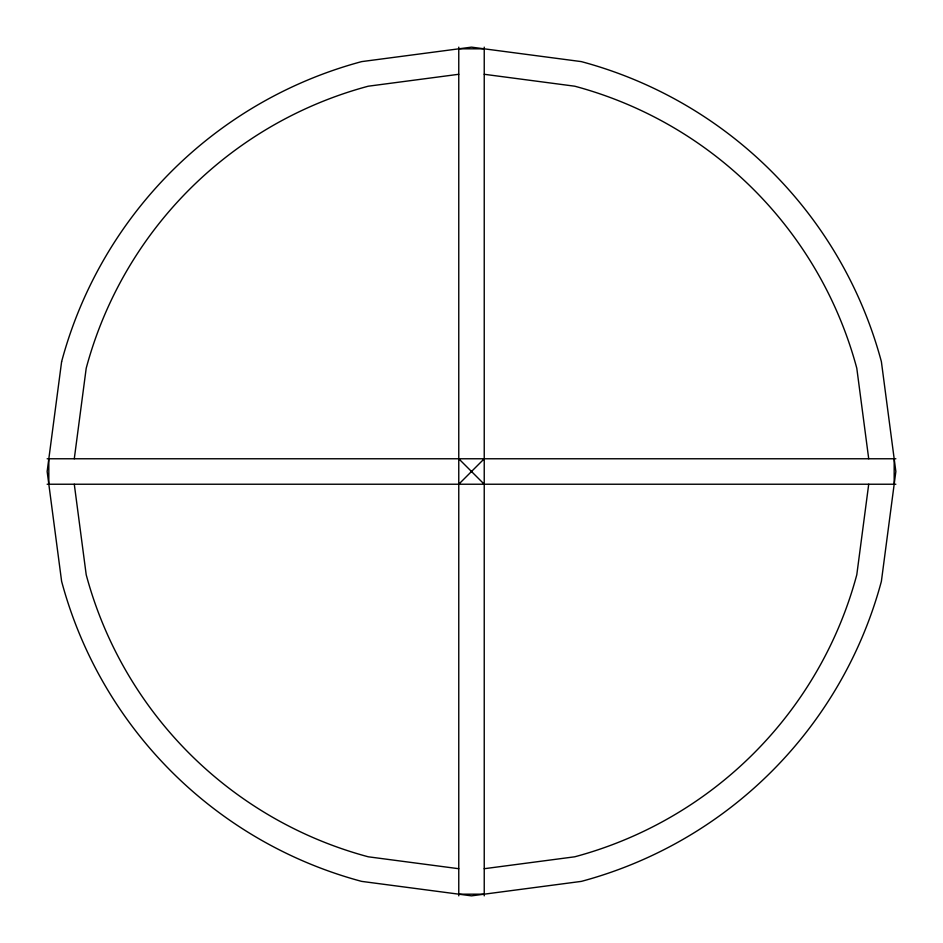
<?xml version="1.0" encoding="UTF-8"?>
<svg xmlns="http://www.w3.org/2000/svg" width="943" height="943" viewBox="0 0 943 943"><rect width="100%" height="100%" fill="white"/><g stroke="black" fill="none" stroke-linecap="round" stroke-linejoin="round"><path stroke-width="1.41" d="M74.285 458.769L86.202 368.265A398.889 398.889 0 0 1 368.265 86.202L458.769 74.285M868.715 484.231L856.798 574.735A398.889 398.889 0 0 1 574.735 856.798L484.231 868.715M458.769 484.231L484.231 458.769M458.769 48.824L484.231 48.824M47.15 458.769L895.85 458.769M47.15 484.231L895.85 484.231M458.769 894.176L484.231 894.176M484.231 74.285L574.735 86.202A398.889 398.889 0 0 1 856.798 368.265L868.715 458.769M458.769 868.715L368.265 856.798A398.889 398.889 0 0 1 86.202 574.735L74.285 484.231M458.769 458.769L484.231 484.231M894.176 458.769L894.176 484.231M484.231 47.15L484.231 895.85M458.769 47.15L458.769 895.85M48.824 458.769L48.824 484.231M61.613 361.676L47.15 471.5L61.613 581.324A424.35 424.35 0 0 0 361.676 881.387L471.5 895.85L581.324 881.387A424.35 424.35 0 0 0 881.387 581.324L895.85 471.5L881.387 361.676A424.35 424.35 0 0 0 581.324 61.613L471.5 47.15L361.676 61.613A424.35 424.35 0 0 0 61.613 361.676"/></g></svg>
